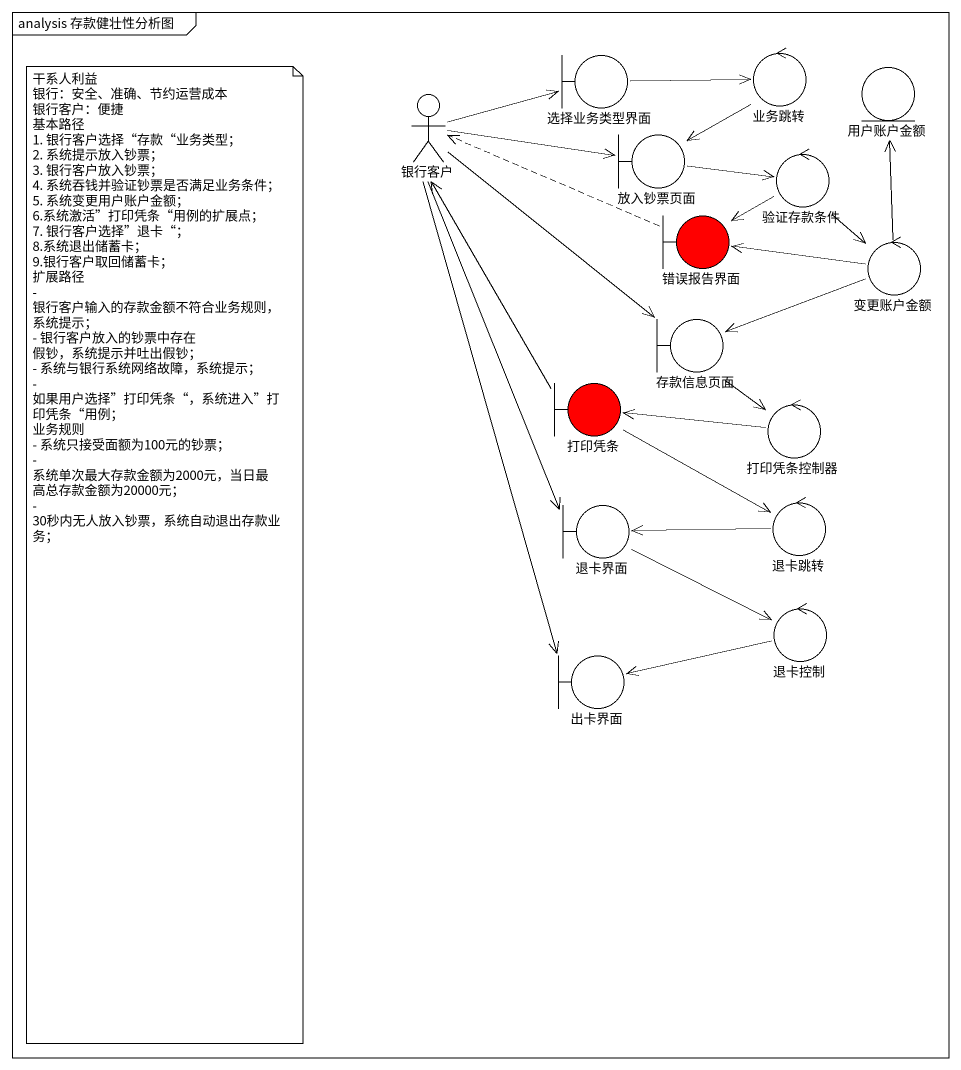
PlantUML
@startuml
mainframe analysis 存款健壮性分析图
actor 银行客户
boundary 选择业务类型界面
control 业务跳转
entity 用户账户金额
boundary 放入钞票页面
control 验证存款条件
boundary 错误报告界面 #FF0000
control 变更账户金额
boundary 存款信息页面
boundary 打印凭条 #FF0000
control 打印凭条控制器
boundary 退卡界面
control 退卡跳转
control 退卡控制
boundary 出卡界面
银行客户 -right-> 选择业务类型界面
银行客户 -right-> 放入钞票页面
银行客户 --> 存款信息页面
银行客户 <-- 打印凭条
银行客户 --> 退卡界面
银行客户 --> 出卡界面
选择业务类型界面 -right-> 业务跳转
业务跳转 --> 放入钞票页面
放入钞票页面 -right-> 验证存款条件
验证存款条件 --> 错误报告界面
验证存款条件 --> 变更账户金额
错误报告界面 .left.> 银行客户
变更账户金额 -up-> 用户账户金额
变更账户金额 -left-> 错误报告界面
变更账户金额 -left-> 存款信息页面
存款信息页面 --> 打印凭条控制器
打印凭条 -right-> 退卡跳转
打印凭条控制器 -left-> 打印凭条
退卡界面 -right-> 退卡控制
退卡跳转 -left-> 退卡界面
退卡控制 -left-> 出卡界面
note as N1
  干系人利益
  银行：安全、准确、节约运营成本
  银行客户：便捷
  基本路径
  1. 银行客户选择“存款“业务类型；
  2. 系统提示放入钞票；
  3. 银行客户放入钞票；
  4. 系统吞钱并验证钞票是否满足业务条件；
  5. 系统变更用户账户金额；
  6.系统激活”打印凭条“用例的扩展点；
  7. 银行客户选择”退卡“；
  8.系统退出储蓄卡；
  9.银行客户取回储蓄卡；
  扩展路径
  - 银行客户输入的存款金额不符合业务规则，系统提示；
  - 银行客户放入的钞票中存在 假钞，系统提示并吐出假钞；
  - 系统与银行系统网络故障，系统提示；
  - 如果用户选择”打印凭条“，系统进入”打印凭条“用例；
  业务规则
  - 系统只接受面额为100元的钞票；
  - 系统单次最大存款金额为2000元，当日最高总存款金额为20000元；
  - 30秒内无人放入钞票，系统自动退出存款业务；
end note
@enduml
